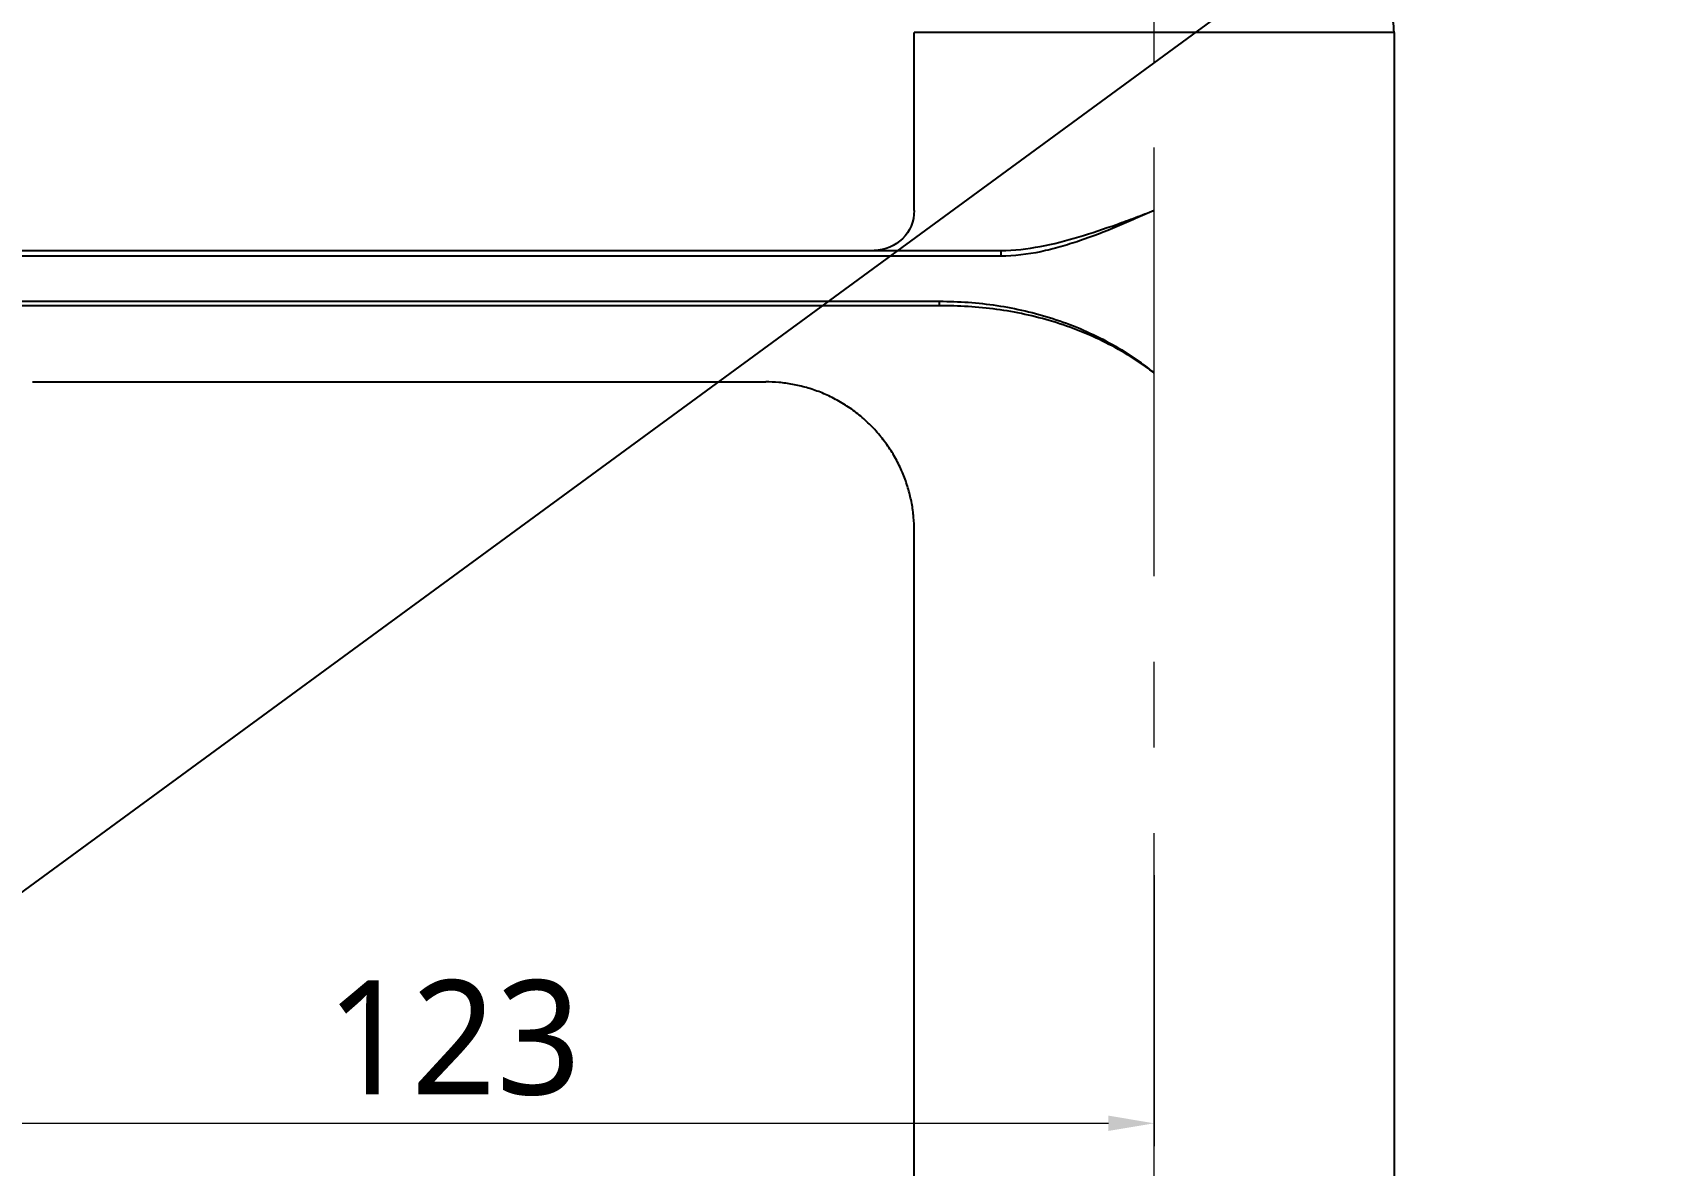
# Model space of a CAD drawing. Extents: x 0 to 1647, y 4681 to 5260.
# Drawn here: x 406.8 to 549.6, y 4954.7 to 5053.8 of the extents above; entities that cross this region are included whole.
import ezdxf

# ---------------------------------------------------------------- set-up
doc = ezdxf.new("R2010")
doc.units = 0
doc.header["$LTSCALE"] = 30
doc.header["$MEASUREMENT"] = 0
doc.header["$PDMODE"] = 3
doc.header["$PDSIZE"] = -10
doc.linetypes.add('CENTER', pattern=[2, 1.25, -0.25, 0.25, -0.25])
doc.layers.get('0').update_dxf_attribs({"linetype": 'CONTINUOUS'})
doc.layers.get('DEFPOINTS').update_dxf_attribs({"linetype": 'CONTINUOUS'})
doc.layers.add('\\M+5B3DF\\M+5B4E7\\M+5CFDF', color=3, linetype='CONTINUOUS', lineweight=9)
doc.layers.add('BODY', color=7, linetype='CONTINUOUS')
doc.styles.add('Daelim Dimension', font='NanumGothic.ttf')
doc.dimstyles.new('DEFAULT', dxfattribs={"dimscale": 2, "dimtxt": 2, "dimasz": 2, "dimexe": 0, "dimexo": 2, "dimgap": 1, "dimtad": 1, "dimdec": 1, "dimzin": 9, "dimdsep": 46, "dimtxsty": 'Daelim Dimension', "dimcen": 0.5, "dimclrd": 252, "dimclre": 252, "dimclrt": 3, "dimadec": 1, "dimazin": 0, "dimtfac": 1, "dimtdec": 1, "dimtix": 1, "dimtmove": 0, "dimatfit": 3, "dimfxl": 0, "dimtolj": 1, "dimtzin": 1, "dimlwd": 9, "dimlwe": 9, "dimarcsym": 0})

# ---------------------------------------------------------------- blocks, each defined once
blk = doc.blocks.new('*D3')
at = {"color": 5, "lineweight": 9, "ltscale": 0.5}
for p, q in [((378.38, 5014.26), (345.56, 5014.26)), ((347.56, 5010.26), (347.56, 4926.84)), ((479.99, 4922.84), (345.56, 4922.84))]:
    blk.add_line(p, q, dxfattribs=at)
at = {"color": 5, "ltscale": 0.5}
for points in [[(346.89, 5010.26), (348.23, 5010.26), (347.56, 5014.26)], [(346.89, 4926.84), (348.23, 4926.84), (347.56, 4922.84)]]:
    blk.add_solid(points, dxfattribs=at)
at = {"layer": 'DEFPOINTS', "color": 0, "ltscale": 0.5}
for p in [(382.38, 5014.26), (347.56, 4922.84), (483.99, 4922.84)]:
    blk.add_point(p, dxfattribs=at)
at = {"color": 7, "ltscale": 0.5, "insert": (340.12, 4968.55), "char_height": 10, "attachment_point": 5, "rotation": 90, "style": 'Daelim Dimension'}
blk.add_mtext('\\A1;91', dxfattribs=at)
blk = doc.blocks.new('*D6')
at = {"color": 5, "lineweight": 9, "ltscale": 0.5}
for p, q in [((382.38, 5010.26), (382.38, 4956.36)), ((504.99, 4980.08), (504.99, 4956.36)), ((386.38, 4958.36), (500.99, 4958.36))]:
    blk.add_line(p, q, dxfattribs=at)
at = {"color": 5, "ltscale": 0.5}
for points in [[(386.38, 4959.03), (386.38, 4957.69), (382.38, 4958.36)], [(500.99, 4959.03), (500.99, 4957.69), (504.99, 4958.36)]]:
    blk.add_solid(points, dxfattribs=at)
at = {"layer": 'DEFPOINTS', "color": 0, "ltscale": 0.5}
for p in [(382.38, 5014.26), (504.99, 4984.08), (504.99, 4958.36)]:
    blk.add_point(p, dxfattribs=at)
at = {"color": 7, "ltscale": 0.5, "insert": (443.68, 4965.81), "char_height": 10, "attachment_point": 5, "style": 'Daelim Dimension'}
blk.add_mtext('\\A1;123', dxfattribs=at)

msp = doc.modelspace()

# ---------------------------------------------------------------- linework, layer by layer
at = {"ltscale": 0.5}
msp.add_line((0, 4681.18), (789.88, 5259.94), dxfattribs=at)
at = {"layer": '\\M+5B3DF\\M+5B4E7\\M+5CFDF', "color": 0, "lineweight": -3}
for p, q in [((483.99, 5038.24), (483.99, 5053.8)), ((525.99, 5053.8), (483.99, 5053.8)), ((525.99, 5053.8), (525.99, 4922.84)), ((366.99, 5034.74), (491.57, 5034.74)), ((491.57, 5034.74), (491.57, 5034.24)), ((491.57, 5034.24), (366.99, 5034.24)), ((391.09, 5030.29), (486.2, 5030.29)), ((486.2, 5029.89), (391.09, 5029.89)), ((406.83, 5023.24), (470.99, 5023.24)), ((483.99, 4922.84), (483.99, 5010.24))]:
    msp.add_line(p, q, dxfattribs=at)
msp.add_arc((519.99, 5053.77), 6, 0.2987, 41.4108, dxfattribs=at)
at = {"layer": '\\M+5B3DF\\M+5B4E7\\M+5CFDF', "color": 0, "lineweight": -3, "extrusion": (0, 0, -1)}
msp.add_arc((-480.49, 5038.24), 3.5, 180, 270, dxfattribs=at)
at = {"layer": '\\M+5B3DF\\M+5B4E7\\M+5CFDF', "color": 0, "lineweight": -3}
for points, knots in [([(491.57, 5034.74), (492.74, 5034.74), (493.89, 5034.88), (496.16, 5035.3), (497.29, 5035.59), (499.52, 5036.26), (500.62, 5036.63), (502.26, 5037.22), (502.81, 5037.42), (503.63, 5037.72), (503.9, 5037.83), (504.45, 5038.03), (504.72, 5038.14), (504.99, 5038.24)], [0, 0, 0, 0, 0.25, 0.25, 0.5, 0.5, 0.75, 0.75, 0.875, 0.875, 0.9375, 0.9375, 1, 1, 1, 1]), ([(504.99, 5038.24), (504.72, 5038.12), (504.45, 5038), (503.91, 5037.76), (503.64, 5037.64), (502.84, 5037.29), (502.3, 5037.06), (500.67, 5036.38), (499.57, 5035.95), (497.9, 5035.39), (497.34, 5035.21), (496.21, 5034.89), (495.64, 5034.75), (493.92, 5034.39), (492.76, 5034.24), (491.57, 5034.24)], [0, 0, 0, 0, 0.0625, 0.0625, 0.125, 0.125, 0.25, 0.25, 0.5, 0.5, 0.625, 0.625, 0.75, 0.75, 1, 1, 1, 1]), ([(486.2, 5029.89), (486.2, 5029.91), (486.2, 5029.94), (486.2, 5030), (486.2, 5030.03), (486.2, 5030.1), (486.2, 5030.14), (486.2, 5030.21), (486.2, 5030.25), (486.2, 5030.29)], [0, 0, 0, 0, 0.25, 0.25, 0.5, 0.5, 0.75, 0.75, 1, 1, 1, 1]), ([(486.2, 5030.29), (487.89, 5030.29), (489.57, 5030.17), (492.88, 5029.67), (494.51, 5029.29), (496.93, 5028.52), (497.73, 5028.22), (499.28, 5027.57), (500.04, 5027.21), (501.53, 5026.42), (502.25, 5025.99), (503.3, 5025.29), (503.64, 5025.05), (504.15, 5024.67), (504.41, 5024.48), (504.66, 5024.29), (504.82, 5024.15), (504.91, 5024.09), (504.99, 5024.02)], [0, 0, 0, 0, 0.25, 0.25, 0.5, 0.5, 0.625, 0.625, 0.75, 0.75, 0.875, 0.875, 0.9375, 0.9375, 0.96875, 0.984375, 0.984375, 1, 1, 1, 1]), ([(504.99, 5024.02), (504.83, 5024.15), (504.66, 5024.27), (504.32, 5024.52), (504.15, 5024.64), (503.63, 5025), (503.28, 5025.23), (502.23, 5025.89), (501.5, 5026.29), (500.02, 5027.04), (499.26, 5027.38), (497.71, 5028), (496.92, 5028.27), (495.31, 5028.76), (494.5, 5028.97), (492.86, 5029.32), (492.04, 5029.47), (489.55, 5029.81), (487.88, 5029.91), (486.2, 5029.89)], [0, 0, 0, 0, 0.03125, 0.03125, 0.0625, 0.0625, 0.125, 0.125, 0.25, 0.25, 0.375, 0.375, 0.5, 0.5, 0.625, 0.625, 0.75, 0.75, 1, 1, 1, 1]), ([(483.99, 5010.24), (483.99, 5010.62), (483.97, 5011.01), (483.9, 5011.8), (483.85, 5012.2), (483.7, 5013.01), (483.6, 5013.41), (483.37, 5014.22), (483.24, 5014.62), (482.92, 5015.42), (482.74, 5015.82), (482.34, 5016.6), (482.11, 5016.98), (481.63, 5017.72), (481.36, 5018.08), (480.8, 5018.78), (480.5, 5019.11), (479.87, 5019.75), (479.53, 5020.05), (478.84, 5020.61), (478.48, 5020.88), (477.73, 5021.36), (477.35, 5021.58), (476.57, 5021.99), (476.18, 5022.17), (475.38, 5022.48), (474.97, 5022.62), (474.16, 5022.85), (473.76, 5022.95), (472.95, 5023.09), (472.55, 5023.15), (471.76, 5023.22), (471.37, 5023.24), (470.99, 5023.24)], [0, 0, 0, 0, 0.0625, 0.0625, 0.125, 0.125, 0.1875, 0.1875, 0.25, 0.25, 0.3125, 0.3125, 0.375, 0.375, 0.4375, 0.4375, 0.5, 0.5, 0.5625, 0.5625, 0.625, 0.625, 0.6875, 0.6875, 0.75, 0.75, 0.8125, 0.8125, 0.875, 0.875, 0.9375, 0.9375, 1, 1, 1, 1])]:
    msp.add_open_spline(points, degree=3, knots=knots, dxfattribs=at)
at = {"layer": 'BODY', "color": 1, "linetype": 'CENTER', "lineweight": 5}
msp.add_line((504.99, 4886.24), (504.99, 5081.91), dxfattribs=at)

# ---------------------------------------------------------------- dimensions: what is measured, and where the dimension line sits
at = {"color": 5, "ltscale": 0.5}
dim = msp.add_linear_dim(base=(347.56, 4922.84), p1=(382.38, 5014.26), p2=(483.99, 4922.84), angle=90, dimstyle='DEFAULT', override={"dimtxt": 5, "dimexe": 1, "dimdec": 0, "dimclrd": 5, "dimclre": 5, "dimclrt": 7}, dxfattribs=at)
dim.commit()
dim.dimension.update_dxf_attribs({"geometry": '*D3', "text_midpoint": (340.12, 4968.55)})
dim = msp.add_linear_dim(base=(504.99, 4958.36), p1=(382.38, 5014.26), p2=(504.99, 4984.08), dimstyle='DEFAULT', override={"dimtxt": 5, "dimexe": 1, "dimdec": 0, "dimclrd": 5, "dimclre": 5, "dimclrt": 7}, dxfattribs=at)
dim.commit()
dim.dimension.update_dxf_attribs({"geometry": '*D6', "text_midpoint": (443.68, 4965.81)})

doc.saveas('drawing.dxf')
